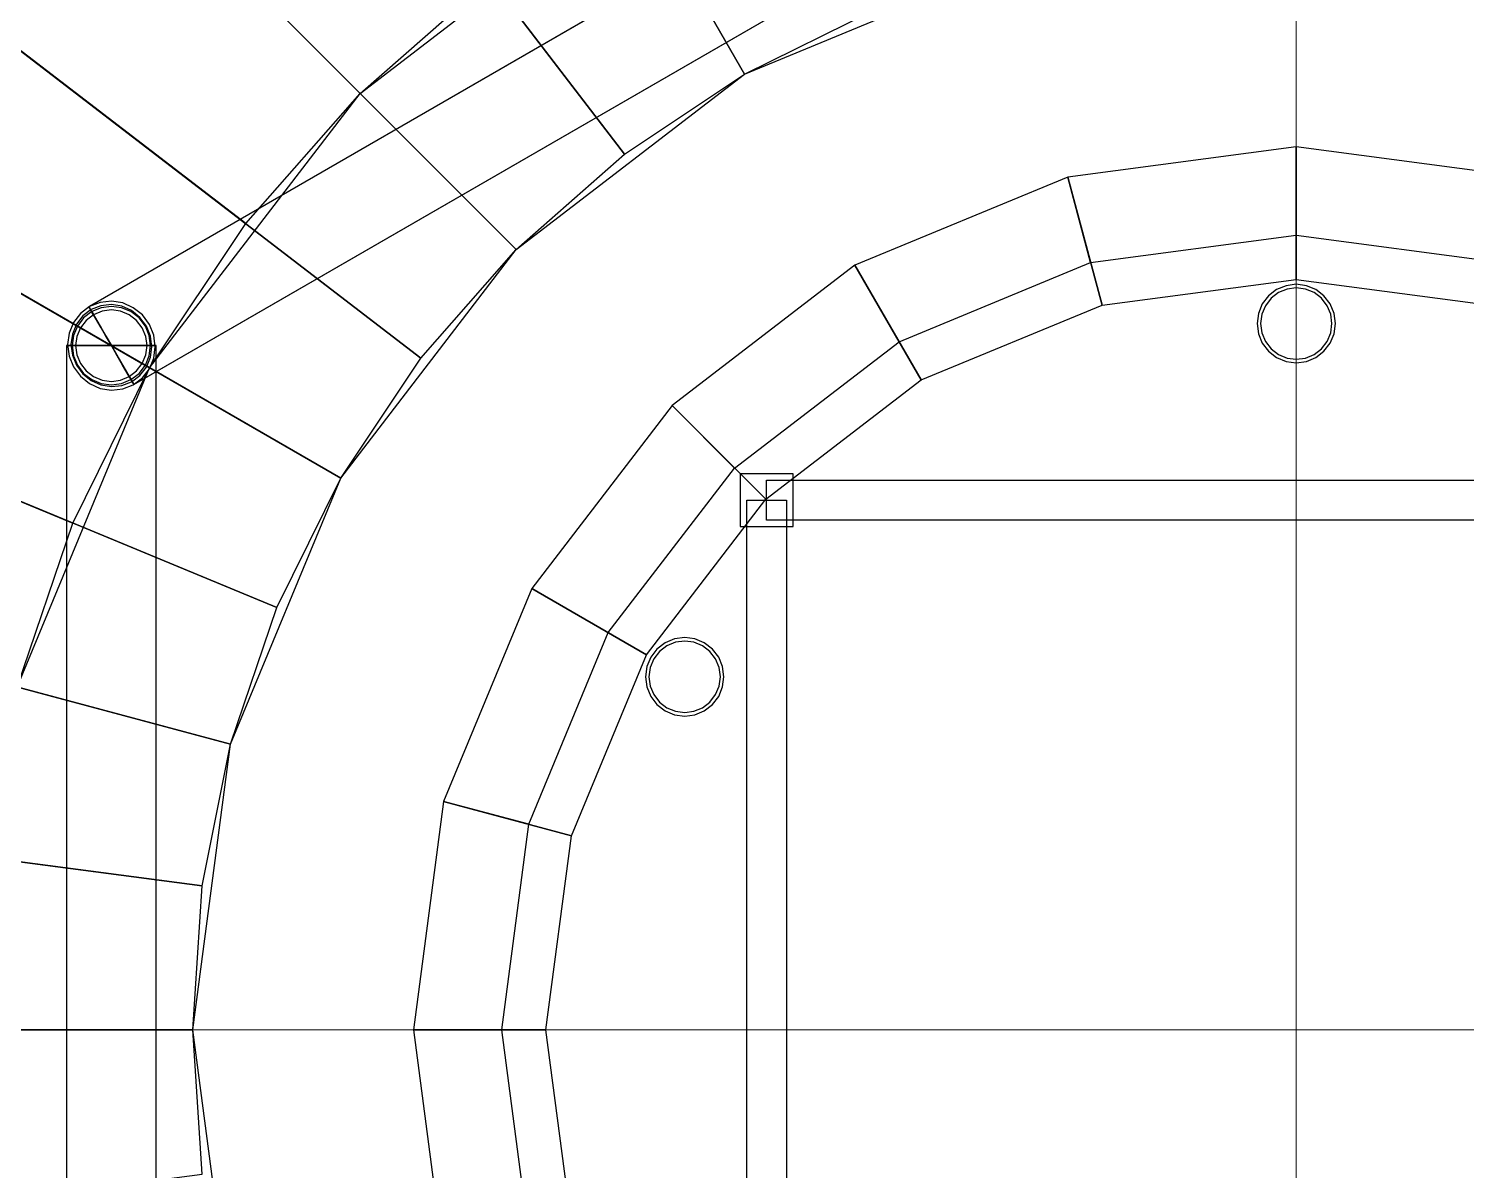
# Model space of a CAD drawing. Header units: millimetres. Extents: x -52000 to 54854, y -52000 to 53750.
# Drawn here: x -5744 to 770, y -635 to 4536 of the extents above; entities that cross this region are included whole.
import ezdxf

# ---------------------------------------------------------------- set-up
doc = ezdxf.new("R2010")
doc.units = ezdxf.units.MM
for name, color, linetype, lineweight in [('D-BMK-AXIS', 7, 'Continuous', 13), ('D-STR-CORE', 7, 'Continuous', 25), ('D-STR-DECK', 7, 'Continuous', 25), ('D-STR-STRC', 7, 'Continuous', 25)]:
    doc.layers.add(name, color=color, linetype=linetype, lineweight=lineweight)

msp = doc.modelspace()

# ---------------------------------------------------------------- linework, layer by layer
at = {"layer": 'D-BMK-AXIS'}
for p, q in [((0, -24500), (0, 48000)), ((-52000, 0), (52000, 0))]:
    msp.add_line(p, q, dxfattribs=at)
at = {"layer": 'D-STR-CORE'}
for points in [[(0, 3600), (0, 4000), (-1035.3, 3863.7), (-931.7, 3477.3)], [(0, 3400), (0, 4000), (-1035.3, 3863.7), (-880, 3284.1)], [(931.7, 3477.3), (1035.3, 3863.7), (0, 4000), (0, 3600)], [(880, 3284.1), (1035.3, 3863.7), (0, 4000), (0, 3400)], [(-931.7, 3477.3), (-1035.3, 3863.7), (-2000, 3464.1), (-1800, 3117.7)], [(-880, 3284.1), (-1035.3, 3863.7), (-2000, 3464.1), (-1700, 2944.5)], [(-1800, 3117.7), (-2000, 3464.1), (-2828.4, 2828.4), (-2545.6, 2545.6)], [(-1700, 2944.5), (-2000, 3464.1), (-2828.4, 2828.4), (-2404.2, 2404.2)], [(-2545.6, 2545.6), (-2828.4, 2828.4), (-3464.1, 2000), (-3117.7, 1800)], [(-2404.2, 2404.2), (-2828.4, 2828.4), (-3464.1, 2000), (-2944.5, 1700)], [(-2520, 2280), (-2280, 2280), (-2280, 2520), (-2520, 2520)], [(2400, 2310), (-2400, 2310), (-2400, 2490), (2400, 2490)], [(2400, 2310), (-2400, 2310), (-2400, 2490), (2400, 2490)], [(2400, 2310), (-2400, 2310), (-2400, 2490), (2400, 2490)], [(2400, 2310), (-2400, 2310), (-2400, 2490), (2400, 2490)], [(-2310, 2400), (-2310, -2400), (-2490, -2400), (-2490, 2400)], [(-2310, 2400), (-2310, -2400), (-2490, -2400), (-2490, 2400)], [(-2310, 2400), (-2310, -2400), (-2490, -2400), (-2490, 2400)], [(-2310, 2400), (-2310, -2400), (-2490, -2400), (-2490, 2400)], [(-3117.7, 1800), (-3464.1, 2000), (-3863.7, 1035.3), (-3477.3, 931.7)], [(-2944.5, 1700), (-3464.1, 2000), (-3863.7, 1035.3), (-3284.1, 880)], [(-3477.3, 931.7), (-3863.7, 1035.3), (-4000, 0), (-3600, 0)], [(-3284.1, 880), (-3863.7, 1035.3), (-4000, 0), (-3400, 0)], [(-3600, 0), (-4000, 0), (-3863.7, -1035.3), (-3477.3, -931.7)], [(-3400, 0), (-4000, 0), (-3863.7, -1035.3), (-3284.1, -880)]]:
    msp.add_lwpolyline(points, close=True, dxfattribs=at)
at = {"layer": 'D-STR-DECK'}
for points in [[(-3652.6, 4760.1), (-17593.2, 22927.9), (-20435.4, 20435.4), (-4242.6, 4242.6)], [(-4242.6, 4242.6), (-20435.4, 20435.4), (-22927.9, 17593.2), (-4760.1, 3652.6)], [(-3652.6, 4760.1), (-14305.9, 18643.8), (-16617, 16617), (-4242.6, 4242.6)], [(-4760.1, 3652.6), (-22927.9, 17593.2), (-25028.1, 14450), (-5196.2, 3000)], [(-1913.4, 4619.4), (-7194.4, 17368.9), (-9400, 16281.3), (-2500, 4330.1)], [(-3652.6, 4760.1), (-13257.8, 17277.9), (-15399.6, 15399.6), (-4242.6, 4242.6)], [(-4242.6, 4242.6), (-16617, 16617), (-18643.8, 14305.9), (-4760.1, 3652.6)], [(-2500, 4330.1), (-9400, 16281.3), (-11444.7, 14915), (-3043.8, 3966.8)], [(-3652.6, 4760.1), (-12209.8, 15912.1), (-14182.2, 14182.2), (-4242.6, 4242.6)], [(-1913.4, 4619.4), (-6582.2, 15890.7), (-8600, 14895.6), (-2500, 4330.1)], [(-4242.6, 4242.6), (-15399.6, 15399.6), (-17277.9, 13257.8), (-4760.1, 3652.6)], [(-3043.8, 3966.8), (-11444.7, 14915), (-13293.6, 13293.6), (-3535.5, 3535.5)], [(-2500, 4330.1), (-8600, 14895.6), (-10470.7, 13645.7), (-3043.8, 3966.8)], [(-5196.2, 3000), (-25028.1, 14450), (-26700.1, 11059.6), (-5543.3, 2296.1)], [(-1913.4, 4619.4), (-5969.9, 14412.5), (-7800, 13510), (-2500, 4330.1)], [(-4760.1, 3652.6), (-18643.8, 14305.9), (-20351.6, 11750), (-5196.2, 3000)], [(-4242.6, 4242.6), (-14182.2, 14182.2), (-15912.1, 12209.8), (-4760.1, 3652.6)], [(-3000, 5196.2), (-8000, 13856.4), (-11313.7, 11313.7), (-4242.6, 4242.6)], [(-3043.8, 3966.8), (-10470.7, 13645.7), (-12162.2, 12162.2), (-3535.5, 3535.5)], [(-2500, 4330.1), (-7800, 13510), (-9496.7, 12376.3), (-3043.8, 3966.8)], [(-3535.5, 3535.5), (-13293.6, 13293.6), (-14915, 11444.7), (-3966.8, 3043.8)], [(-4760.1, 3652.6), (-17277.9, 13257.8), (-18860.6, 10889.2), (-5196.2, 3000)], [(-3043.8, 3966.8), (-9496.7, 12376.3), (-11030.9, 11030.9), (-3535.5, 3535.5)], [(-4760.1, 3652.6), (-15912.1, 12209.8), (-17369.6, 10028.4), (-5196.2, 3000)], [(-3535.5, 3535.5), (-12162.2, 12162.2), (-13645.7, 10470.7), (-3966.8, 3043.8)], [(-5196.2, 3000), (-20351.6, 11750), (-21711.2, 8993.1), (-5543.3, 2296.1)], [(-1294.1, 4829.6), (-3105.8, 11591.1), (-6000, 10392.3), (-2500, 4330.1)], [(-3966.8, 3043.8), (-14915, 11444.7), (-16281.3, 9400), (-4330.1, 2500)], [(-4242.6, 4242.6), (-11313.7, 11313.7), (-13856.4, 8000), (-5196.2, 3000)], [(-5543.3, 2296.1), (-26700.1, 11059.6), (-27915.3, 7479.9), (-5795.6, 1552.9)], [(-3535.5, 3535.5), (-11030.9, 11030.9), (-12376.3, 9496.7), (-3966.8, 3043.8)], [(-5196.2, 3000), (-18860.6, 10889.2), (-20120.6, 8334.2), (-5543.3, 2296.1)], [(-3966.8, 3043.8), (-13645.7, 10470.7), (-14895.6, 8600), (-4330.1, 2500)], [(-2500, 4330.1), (-6000, 10392.3), (-8485.3, 8485.3), (-3535.5, 3535.5)], [(-5196.2, 3000), (-17369.6, 10028.4), (-18530, 7675.4), (-5543.3, 2296.1)], [(-3966.8, 3043.8), (-12376.3, 9496.7), (-13510, 7800), (-4330.1, 2500)], [(-4330.1, 2500), (-16281.3, 9400), (-17368.9, 7194.4), (-4619.4, 1913.4)], [(-5543.3, 2296.1), (-21711.2, 8993.1), (-22699.3, 6082.2), (-5795.6, 1552.9)], [(-4330.1, 2500), (-14895.6, 8600), (-15890.7, 6582.2), (-4619.4, 1913.4)], [(-3535.5, 3535.5), (-8485.3, 8485.3), (-10392.3, 6000), (-4330.1, 2500)], [(-5543.3, 2296.1), (-20120.6, 8334.2), (-21036.3, 5636.7), (-5795.6, 1552.9)], [(-5196.2, 3000), (-13856.4, 8000), (-15454.8, 4141.1), (-5795.6, 1552.9)], [(-4330.1, 2500), (-13510, 7800), (-14412.5, 5969.9), (-4619.4, 1913.4)], [(-5543.3, 2296.1), (-18530, 7675.4), (-19373.3, 5191.1), (-5795.6, 1552.9)], [(-4619.4, 1913.4), (-17368.9, 7194.4), (-18159.4, 4865.8), (-4829.6, 1294.1)], [(-4619.4, 1913.4), (-15890.7, 6582.2), (-16613.9, 4451.7), (-4829.6, 1294.1)], [(-4330.1, 2500), (-10392.3, 6000), (-11591.1, 3105.8), (-4829.6, 1294.1)], [(-4619.4, 1913.4), (-14412.5, 5969.9), (-15068.4, 4037.6), (-4829.6, 1294.1)], [(-4829.6, 1294.1), (-18159.4, 4865.8), (-18639.2, 2453.9), (-4957.2, 652.6)], [(-4829.6, 1294.1), (-16613.9, 4451.7), (-17052.9, 2245.1), (-4957.2, 652.6)], [(-4829.6, 1294.1), (-15068.4, 4037.6), (-15466.5, 2036.2), (-4957.2, 652.6)], [(-4829.6, 1294.1), (-11591.1, 3105.8), (-12000, 0), (-5000, 0)], [(-4957.2, 652.6), (-18639.2, 2453.9), (-18800, 0), (-5000, 0)], [(-4957.2, 652.6), (-17052.9, 2245.1), (-17200, 0), (-5000, 0)], [(-4957.2, 652.6), (-15466.5, 2036.2), (-15600, 0), (-5000, 0)], [(-5000, 0), (-18800, 0), (-18639.2, -2453.9), (-4957.2, -652.6)], [(-5000, 0), (-17200, 0), (-17052.9, -2245.1), (-4957.2, -652.6)], [(-5000, 0), (-15600, 0), (-15466.5, -2036.2), (-4957.2, -652.6)], [(-5000, 0), (-12000, 0), (-11591.1, -3105.8), (-4829.6, -1294.1)]]:
    msp.add_lwpolyline(points, close=True, dxfattribs=at)
at = {"layer": 'D-STR-STRC'}
msp.add_lwpolyline([(-99.4, 6377.2), (-5468.7, 3277.2), (-5509.9, 3246.3), (-5541.5, 3205.3), (-5561.3, 3157.2), (-5568.1, 3105.2), (-5561.3, 3052.8), (-5541.5, 3003.7), (-5509.9, 2961.1), (-5468.7, 2928), (-5420.8, 2906.6), (-5369.4, 2898.3), (-5317.9, 2903.9), (-5270, 2922.8), (99.4, 6022.8)], dxfattribs=at)
msp.add_lwpolyline([(-99.4, 6377.2), (-5468.7, 3277.2), (-5509.9, 3246.3), (-5541.5, 3205.3), (-5561.3, 3157.2), (-5568.1, 3105.2), (-5561.3, 3052.8), (-5541.5, 3003.7), (-5509.9, 2961.1), (-5468.7, 2928), (-5420.8, 2906.6), (-5369.4, 2898.3), (-5317.9, 2903.9), (-5270, 2922.8), (99.4, 6022.8)], dxfattribs=at)
for points in [[(-5471, 3276), (-5267.8, 2924), (101.6, 6024), (-101.6, 6376)], [(-5471, 3276), (-5267.8, 2924), (101.6, 6024), (-101.6, 6376)], [(177.8, 3200), (171.7, 3246), (154, 3288.9), (125.7, 3325.7), (88.9, 3354), (46, 3371.7), (0, 3377.8), (-46, 3371.7), (-88.9, 3354), (-125.7, 3325.7), (-154, 3288.9), (-171.7, 3246), (-177.8, 3200), (-171.7, 3154), (-154, 3111.1), (-125.7, 3074.3), (-88.9, 3046), (-46, 3028.3), (0, 3022.2), (46, 3028.3), (88.9, 3046), (125.7, 3074.3), (154, 3111.1), (171.7, 3154)], [(161.8, 3200), (156.3, 3241.9), (140.1, 3280.9), (114.4, 3314.4), (80.9, 3340.1), (41.9, 3356.3), (0, 3361.8), (-41.9, 3356.3), (-80.9, 3340.1), (-114.4, 3314.4), (-140.1, 3280.9), (-156.3, 3241.9), (-161.8, 3200), (-156.3, 3158.1), (-140.1, 3119.1), (-114.4, 3085.6), (-80.9, 3059.9), (-41.9, 3043.7), (0, 3038.2), (41.9, 3043.7), (80.9, 3059.9), (114.4, 3085.6), (140.1, 3119.1), (156.3, 3158.1)], [(-5369.4, 3301.7), (-5420.8, 3296.1), (-5468.7, 3277.2), (-5509.9, 3246.3), (-5541.5, 3205.3), (-5561.3, 3157.2), (-5568.1, 3105.2), (-5561.3, 3052.8), (-5541.5, 3003.7), (-5509.9, 2961.1), (-5468.7, 2928), (-5420.8, 2906.6), (-5369.4, 2898.3), (-5317.9, 2903.9), (-5270, 2922.8), (-5228.8, 2953.7), (-5197.2, 2994.7), (-5177.4, 3042.8), (-5170.6, 3094.8), (-5177.4, 3147.2), (-5197.2, 3196.3), (-5228.8, 3238.9), (-5270, 3272), (-5317.9, 3293.4)], [(-5369.4, 3301.7), (-5420.8, 3296.1), (-5468.7, 3277.2), (-5509.9, 3246.3), (-5541.5, 3205.3), (-5561.3, 3157.2), (-5568.1, 3105.2), (-5561.3, 3052.8), (-5541.5, 3003.7), (-5509.9, 2961.1), (-5468.7, 2928), (-5420.8, 2906.6), (-5369.4, 2898.3), (-5317.9, 2903.9), (-5270, 2922.8), (-5228.8, 2953.7), (-5197.2, 2994.7), (-5177.4, 3042.8), (-5170.6, 3094.8), (-5177.4, 3147.2), (-5197.2, 3196.3), (-5228.8, 3238.9), (-5270, 3272), (-5317.9, 3293.4)], [(-5369.4, 3285.8), (-5416.7, 3280.7), (-5460.9, 3263.3), (-5498.8, 3234.8), (-5527.9, 3197), (-5546.2, 3152.7), (-5552.4, 3104.8), (-5546.2, 3056.6), (-5527.9, 3011.3), (-5498.8, 2972), (-5460.9, 2941.5), (-5416.7, 2921.8), (-5369.4, 2914.2), (-5322, 2919.3), (-5277.8, 2936.7), (-5239.9, 2965.2), (-5210.8, 3003), (-5192.5, 3047.3), (-5186.3, 3095.2), (-5192.5, 3143.4), (-5210.8, 3188.7), (-5239.9, 3228), (-5277.8, 3258.5), (-5322, 3278.2)], [(-5369.4, 3285.8), (-5416.7, 3280.7), (-5460.9, 3263.3), (-5498.8, 3234.8), (-5527.9, 3197), (-5546.2, 3152.7), (-5552.4, 3104.8), (-5546.2, 3056.6), (-5527.9, 3011.3), (-5498.8, 2972), (-5460.9, 2941.5), (-5416.7, 2921.8), (-5369.4, 2914.2), (-5322, 2919.3), (-5277.8, 2936.7), (-5239.9, 2965.2), (-5210.8, 3003), (-5192.5, 3047.3), (-5186.3, 3095.2), (-5192.5, 3143.4), (-5210.8, 3188.7), (-5239.9, 3228), (-5277.8, 3258.5), (-5322, 3278.2)], [(-5191.6, 3100), (-5197.6, 3146), (-5215.4, 3188.9), (-5243.6, 3225.7), (-5280.5, 3254), (-5323.3, 3271.7), (-5369.4, 3277.8), (-5415.4, 3271.7), (-5458.3, 3254), (-5495.1, 3225.7), (-5523.3, 3188.9), (-5541.1, 3146), (-5547.2, 3100), (-5541.1, 3054), (-5523.3, 3011.1), (-5495.1, 2974.3), (-5458.3, 2946), (-5415.4, 2928.3), (-5369.4, 2922.2), (-5323.3, 2928.3), (-5280.5, 2946), (-5243.6, 2974.3), (-5215.4, 3011.1), (-5197.6, 3054)], [(-5207.6, 3100), (-5213.1, 3141.9), (-5229.2, 3180.9), (-5254.9, 3214.4), (-5288.5, 3240.1), (-5327.5, 3256.3), (-5369.4, 3261.8), (-5411.2, 3256.3), (-5450.3, 3240.1), (-5483.8, 3214.4), (-5509.5, 3180.9), (-5525.6, 3141.9), (-5531.2, 3100), (-5525.6, 3058.1), (-5509.5, 3019.1), (-5483.8, 2985.6), (-5450.3, 2959.9), (-5411.2, 2943.7), (-5369.4, 2938.2), (-5327.5, 2943.7), (-5288.5, 2959.9), (-5254.9, 2985.6), (-5229.2, 3019.1), (-5213.1, 3058.1)], [(-5471, 3276), (-5467.5, 3270), (-5457.3, 3252.4), (-5441.2, 3224.4), (-5420.2, 3188), (-5395.7, 3145.5), (-5369.4, 3100), (-5343.1, 3054.5), (-5318.6, 3012), (-5297.5, 2975.6), (-5281.4, 2947.6), (-5271.2, 2930), (-5267.8, 2924), (-5271.2, 2930), (-5281.4, 2947.6), (-5297.5, 2975.6), (-5318.6, 3012), (-5343.1, 3054.5), (-5369.4, 3100), (-5395.7, 3145.5), (-5420.2, 3188), (-5441.2, 3224.4), (-5457.3, 3252.4), (-5467.5, 3270)], [(-5471, 3276), (-5467.5, 3270), (-5457.3, 3252.4), (-5441.2, 3224.4), (-5420.2, 3188), (-5395.7, 3145.5), (-5369.4, 3100), (-5343.1, 3054.5), (-5318.6, 3012), (-5297.5, 2975.6), (-5281.4, 2947.6), (-5271.2, 2930), (-5267.8, 2924), (-5271.2, 2930), (-5281.4, 2947.6), (-5297.5, 2975.6), (-5318.6, 3012), (-5343.1, 3054.5), (-5369.4, 3100), (-5395.7, 3145.5), (-5420.2, 3188), (-5441.2, 3224.4), (-5457.3, 3252.4), (-5467.5, 3270)], [(-5463, 3262.1), (-5459.8, 3256.6), (-5450.4, 3240.4), (-5435.5, 3214.6), (-5416.2, 3181.1), (-5393.6, 3142), (-5369.4, 3100), (-5345.1, 3058), (-5322.6, 3018.9), (-5303.2, 2985.4), (-5288.3, 2959.6), (-5278.9, 2943.4), (-5275.8, 2937.9), (-5278.9, 2943.4), (-5288.3, 2959.6), (-5303.2, 2985.4), (-5322.6, 3018.9), (-5345.1, 3058), (-5369.4, 3100), (-5393.6, 3142), (-5416.2, 3181.1), (-5435.5, 3214.6), (-5450.4, 3240.4), (-5459.8, 3256.6)], [(-5463, 3262.1), (-5459.8, 3256.6), (-5450.4, 3240.4), (-5435.5, 3214.6), (-5416.2, 3181.1), (-5393.6, 3142), (-5369.4, 3100), (-5345.1, 3058), (-5322.6, 3018.9), (-5303.2, 2985.4), (-5288.3, 2959.6), (-5278.9, 2943.4), (-5275.8, 2937.9), (-5278.9, 2943.4), (-5288.3, 2959.6), (-5303.2, 2985.4), (-5322.6, 3018.9), (-5345.1, 3058), (-5369.4, 3100), (-5393.6, 3142), (-5416.2, 3181.1), (-5435.5, 3214.6), (-5450.4, 3240.4), (-5459.8, 3256.6)], [(-5572.6, -3100), (-5166.2, -3100), (-5166.2, 3100), (-5572.6, 3100)], [(-5572.6, 3100), (-5565.6, 3100), (-5545.3, 3100), (-5513, 3100), (-5471, 3100), (-5421.9, 3100), (-5369.4, 3100), (-5316.8, 3100), (-5267.8, 3100), (-5225.7, 3100), (-5193.4, 3100), (-5173.1, 3100), (-5166.2, 3100), (-5173.1, 3100), (-5193.4, 3100), (-5225.7, 3100), (-5267.8, 3100), (-5316.8, 3100), (-5369.4, 3100), (-5421.9, 3100), (-5471, 3100), (-5513, 3100), (-5545.3, 3100), (-5565.6, 3100)], [(-5572.6, -3100), (-5166.2, -3100), (-5166.2, 3100), (-5572.6, 3100)], [(-5572.6, 3100), (-5565.6, 3100), (-5545.3, 3100), (-5513, 3100), (-5471, 3100), (-5421.9, 3100), (-5369.4, 3100), (-5316.8, 3100), (-5267.8, 3100), (-5225.7, 3100), (-5193.4, 3100), (-5173.1, 3100), (-5166.2, 3100), (-5173.1, 3100), (-5193.4, 3100), (-5225.7, 3100), (-5267.8, 3100), (-5316.8, 3100), (-5369.4, 3100), (-5421.9, 3100), (-5471, 3100), (-5513, 3100), (-5545.3, 3100), (-5565.6, 3100)], [(-5556.6, 3100), (-5550.2, 3100), (-5531.5, 3100), (-5501.7, 3100), (-5463, 3100), (-5417.8, 3100), (-5369.4, 3100), (-5320.9, 3100), (-5275.8, 3100), (-5237, 3100), (-5207.2, 3100), (-5188.5, 3100), (-5182.2, 3100), (-5188.5, 3100), (-5207.2, 3100), (-5237, 3100), (-5275.8, 3100), (-5320.9, 3100), (-5369.4, 3100), (-5417.8, 3100), (-5463, 3100), (-5501.7, 3100), (-5531.5, 3100), (-5550.2, 3100)], [(-5556.6, 3100), (-5550.2, 3100), (-5531.5, 3100), (-5501.7, 3100), (-5463, 3100), (-5417.8, 3100), (-5369.4, 3100), (-5320.9, 3100), (-5275.8, 3100), (-5237, 3100), (-5207.2, 3100), (-5188.5, 3100), (-5182.2, 3100), (-5188.5, 3100), (-5207.2, 3100), (-5237, 3100), (-5275.8, 3100), (-5320.9, 3100), (-5369.4, 3100), (-5417.8, 3100), (-5463, 3100), (-5501.7, 3100), (-5531.5, 3100), (-5550.2, 3100)], [(-2593.5, 1600), (-2599.5, 1646), (-2617.3, 1688.9), (-2645.6, 1725.7), (-2682.4, 1754), (-2725.3, 1771.7), (-2771.3, 1777.8), (-2817.3, 1771.7), (-2860.2, 1754), (-2897, 1725.7), (-2925.3, 1688.9), (-2943, 1646), (-2949.1, 1600), (-2943, 1554), (-2925.3, 1511.1), (-2897, 1474.3), (-2860.2, 1446), (-2817.3, 1428.3), (-2771.3, 1422.2), (-2725.3, 1428.3), (-2682.4, 1446), (-2645.6, 1474.3), (-2617.3, 1511.1), (-2599.5, 1554)], [(-2609.5, 1600), (-2615, 1641.9), (-2631.2, 1680.9), (-2656.9, 1714.4), (-2690.4, 1740.1), (-2729.4, 1756.3), (-2771.3, 1761.8), (-2813.2, 1756.3), (-2852.2, 1740.1), (-2885.7, 1714.4), (-2911.4, 1680.9), (-2927.6, 1641.9), (-2933.1, 1600), (-2927.6, 1558.1), (-2911.4, 1519.1), (-2885.7, 1485.6), (-2852.2, 1459.9), (-2813.2, 1443.7), (-2771.3, 1438.2), (-2729.4, 1443.7), (-2690.4, 1459.9), (-2656.9, 1485.6), (-2631.2, 1519.1), (-2615, 1558.1)]]:
    msp.add_lwpolyline(points, close=True, dxfattribs=at)

doc.saveas('drawing.dxf')
